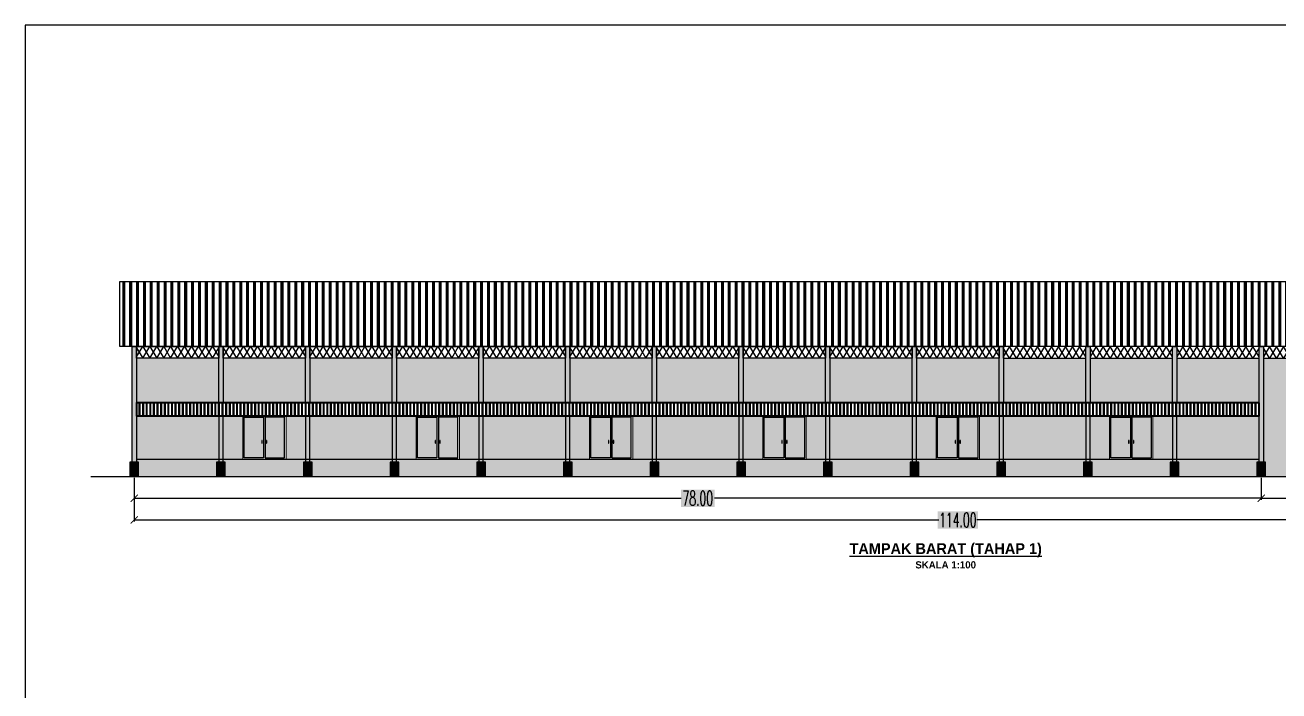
# Model space of a CAD drawing. Header units: millimetres. Extents: x 2175 to 3376, y 1504 to 1740.
# Drawn here: x 3093.8 to 3180.6, y 1635.1 to 1681.2 of the extents above; entities that cross this region are included whole.
import ezdxf

# ---------------------------------------------------------------- set-up
doc = ezdxf.new("R2010")
doc.units = ezdxf.units.MM
for name, color, linetype in [('GR', 7, 'Continuous'), ('HELP', 251, 'Continuous'), ('KOP TEKS', 1, 'Continuous'), ('SUNGAI', 150, 'Continuous'), ('TEXT', 7, 'Continuous'), ('TUL', 2, 'Continuous')]:
    doc.layers.add(name, color=color, linetype=linetype)
doc.layers.add('kusen', color=2, linetype='Continuous', lineweight=5)
doc.styles.add('-DIM2', font='simplex.shx', dxfattribs={"width": 0.55})
doc.styles.get("Standard").update_dxf_attribs({"font": 'arial.ttf'})
doc.dimstyles.new('DIMENSI WARNA 2.1', dxfattribs={"dimtxt": 1, "dimasz": 0.5, "dimexe": 0.1, "dimexo": 0.1, "dimgap": 0.05, "dimtad": 0, "dimtih": 1, "dimtoh": 1, "dimrnd": 0.0025, "dimzin": 0, "dimdsep": 46, "dimtxsty": '-DIM2', "dimblk": 'ARCHTICK', "dimcen": 0.1, "dimclrd": 1, "dimclre": 1, "dimclrt": 256, "dimadec": 0, "dimazin": 0, "dimtfac": 1, "dimtofl": 0, "dimtmove": 0, "dimatfit": 3, "dimldrblk": 'ARCHTICK', "dimfxl": 0.18, "dimtfill": 2, "dimtfillclr": 256, "dimtolj": 1, "dimtzin": 0, "dimarcsym": 0})

# ---------------------------------------------------------------- blocks, each defined once
blk = doc.blocks.new('_ArchTick')
at = {"color": 0, "linetype": 'ByBlock', "const_width": 0.15}
blk.add_lwpolyline([(-0.5, -0.5), (0.5, 0.5)], dxfattribs=at)
blk = doc.blocks.new('*D802')
at = {"layer": 'Defpoints', "color": 0, "transparency": 16777216}
for p in [(3101.382, 1649.921), (3179.382, 1649.921), (3179.382, 1648.421)]:
    blk.add_point(p, dxfattribs=at)
at = {"layer": 'GR', "color": 1, "lineweight": -2, "transparency": 16777216}
for p, q in [((3101.382, 1649.821), (3101.382, 1648.321)), ((3179.382, 1649.821), (3179.382, 1648.321)), ((3101.382, 1648.421), (3139.232, 1648.421)), ((3179.382, 1648.421), (3141.532, 1648.421))]:
    blk.add_line(p, q, dxfattribs=at)
at = {"layer": 'GR', "color": 1, "lineweight": -2, "transparency": 16777216, "xscale": 0.5, "yscale": 0.5, "zscale": 0.5, "rotation": 180}
blk.add_blockref('_ArchTick', (3101.382, 1648.421), dxfattribs=at)
at = {"layer": 'GR', "color": 1, "lineweight": -2, "transparency": 16777216, "xscale": 0.5, "yscale": 0.5, "zscale": 0.5}
blk.add_blockref('_ArchTick', (3179.382, 1648.421), dxfattribs=at)
at = {"layer": 'GR', "color": 240, "transparency": 16777216, "insert": (3140.382, 1648.421), "char_height": 1, "attachment_point": 5, "style": '-DIM2', "bg_fill": 1, "box_fill_scale": 1.1, "bg_fill_color": 256, "bg_fill_true_color": 16180224, "bg_fill_transparency": 0}
blk.add_mtext('\\A1;78.00', dxfattribs=at)
blk = doc.blocks.new('*D803')
at = {"layer": 'Defpoints', "color": 0, "transparency": 16777216}
for p in [(3179.382, 1649.921), (3215.382, 1649.921), (3179.382, 1648.421)]:
    blk.add_point(p, dxfattribs=at)
at = {"layer": 'GR', "color": 1, "lineweight": -2, "transparency": 16777216}
for p, q in [((3179.382, 1649.821), (3179.382, 1648.321)), ((3215.382, 1649.821), (3215.382, 1648.321)), ((3179.382, 1648.421), (3196.232, 1648.421)), ((3215.382, 1648.421), (3198.532, 1648.421))]:
    blk.add_line(p, q, dxfattribs=at)
at = {"layer": 'GR', "color": 1, "lineweight": -2, "transparency": 16777216, "xscale": 0.5, "yscale": 0.5, "zscale": 0.5, "rotation": 180}
blk.add_blockref('_ArchTick', (3179.382, 1648.421), dxfattribs=at)
at = {"layer": 'GR', "color": 1, "lineweight": -2, "transparency": 16777216, "xscale": 0.5, "yscale": 0.5, "zscale": 0.5}
blk.add_blockref('_ArchTick', (3215.382, 1648.421), dxfattribs=at)
at = {"layer": 'GR', "color": 240, "transparency": 16777216, "insert": (3197.382, 1648.421), "char_height": 1, "attachment_point": 5, "style": '-DIM2', "bg_fill": 1, "box_fill_scale": 1.1, "bg_fill_color": 256, "bg_fill_true_color": 16180224, "bg_fill_transparency": 0}
blk.add_mtext('\\A1;36.00', dxfattribs=at)
blk = doc.blocks.new('*D804')
at = {"layer": 'Defpoints', "color": 0, "transparency": 16777216}
for p in [(3101.382, 1648.421), (3215.382, 1648.421), (3215.382, 1646.921)]:
    blk.add_point(p, dxfattribs=at)
at = {"layer": 'GR', "color": 1, "lineweight": -2, "transparency": 16777216}
for p, q in [((3101.382, 1648.321), (3101.382, 1646.821)), ((3215.382, 1648.321), (3215.382, 1646.821)), ((3101.382, 1646.921), (3157.074, 1646.921)), ((3215.382, 1646.921), (3159.689, 1646.921))]:
    blk.add_line(p, q, dxfattribs=at)
at = {"layer": 'GR', "color": 1, "lineweight": -2, "transparency": 16777216, "xscale": 0.5, "yscale": 0.5, "zscale": 0.5, "rotation": 180}
blk.add_blockref('_ArchTick', (3101.382, 1646.921), dxfattribs=at)
at = {"layer": 'GR', "color": 1, "lineweight": -2, "transparency": 16777216, "xscale": 0.5, "yscale": 0.5, "zscale": 0.5}
blk.add_blockref('_ArchTick', (3215.382, 1646.921), dxfattribs=at)
at = {"layer": 'GR', "color": 240, "transparency": 16777216, "insert": (3158.382, 1646.921), "char_height": 1, "attachment_point": 5, "style": '-DIM2', "bg_fill": 1, "box_fill_scale": 1.1, "bg_fill_color": 256, "bg_fill_true_color": 16180224, "bg_fill_transparency": 0}
blk.add_mtext('\\A1;114.00', dxfattribs=at)

msp = doc.modelspace()

# ---------------------------------------------------------------- hatches: boundary and pattern name
at = {"layer": 'GR', "true_color": 0x008eb3}
h = msp.add_hatch(color=142, dxfattribs=at)
h.dxf.hatch_style = 1
h.paths.add_polyline_path([(3101.232, 1658.921), (3101.532, 1658.921), (3101.532, 1650.921), (3101.232, 1650.921)])
h = msp.add_hatch(color=142, dxfattribs=at)
h.dxf.hatch_style = 1
h.paths.add_polyline_path([(3107.232, 1658.921), (3107.532, 1658.921), (3107.532, 1655.021), (3107.232, 1655.021)])
h = msp.add_hatch(color=142, dxfattribs=at)
h.dxf.hatch_style = 1
h.paths.add_polyline_path([(3113.232, 1658.921), (3113.532, 1658.921), (3113.532, 1655.021), (3113.232, 1655.021)])
h = msp.add_hatch(color=142, dxfattribs=at)
h.dxf.hatch_style = 1
h.paths.add_polyline_path([(3119.232, 1658.921), (3119.532, 1658.921), (3119.532, 1655.021), (3119.232, 1655.021)])
h = msp.add_hatch(color=142, dxfattribs=at)
h.dxf.hatch_style = 1
h.paths.add_polyline_path([(3125.232, 1658.921), (3125.532, 1658.921), (3125.532, 1655.021), (3125.232, 1655.021)])
h = msp.add_hatch(color=142, dxfattribs=at)
h.dxf.hatch_style = 1
h.paths.add_polyline_path([(3131.232, 1658.921), (3131.532, 1658.921), (3131.532, 1655.021), (3131.232, 1655.021)])
h = msp.add_hatch(color=142, dxfattribs=at)
h.dxf.hatch_style = 1
h.paths.add_polyline_path([(3137.232, 1658.921), (3137.532, 1658.921), (3137.532, 1655.021), (3137.232, 1655.021)])
h = msp.add_hatch(color=142, dxfattribs=at)
h.dxf.hatch_style = 1
h.paths.add_polyline_path([(3143.232, 1658.921), (3143.532, 1658.921), (3143.532, 1655.021), (3143.232, 1655.021)])
h = msp.add_hatch(color=142, dxfattribs=at)
h.dxf.hatch_style = 1
h.paths.add_polyline_path([(3149.232, 1658.921), (3149.532, 1658.921), (3149.532, 1655.021), (3149.232, 1655.021)])
h = msp.add_hatch(color=142, dxfattribs=at)
h.dxf.hatch_style = 1
h.paths.add_polyline_path([(3155.232, 1658.921), (3155.532, 1658.921), (3155.532, 1655.021), (3155.232, 1655.021)])
h = msp.add_hatch(color=142, dxfattribs=at)
h.dxf.hatch_style = 1
h.paths.add_polyline_path([(3161.232, 1658.921), (3161.532, 1658.921), (3161.532, 1655.021), (3161.232, 1655.021)])
h = msp.add_hatch(color=142, dxfattribs=at)
h.dxf.hatch_style = 1
h.paths.add_polyline_path([(3167.232, 1658.921), (3167.532, 1658.921), (3167.532, 1655.021), (3167.232, 1655.021)])
h = msp.add_hatch(color=142, dxfattribs=at)
h.dxf.hatch_style = 1
h.paths.add_polyline_path([(3173.232, 1658.921), (3173.532, 1658.921), (3173.532, 1655.021), (3173.232, 1655.021)])
h = msp.add_hatch(color=142, dxfattribs=at)
h.dxf.hatch_style = 1
h.paths.add_polyline_path([(3179.232, 1658.921), (3179.532, 1658.921), (3179.532, 1650.921), (3179.232, 1650.921)])
h = msp.add_hatch(color=142, dxfattribs=at)
h.dxf.hatch_style = 1
h.paths.add_polyline_path([(3107.232, 1650.921), (3107.532, 1650.921), (3107.532, 1654.121), (3107.232, 1654.121)])
h = msp.add_hatch(color=142, dxfattribs=at)
h.dxf.hatch_style = 1
h.paths.add_polyline_path([(3113.232, 1650.921), (3113.532, 1650.921), (3113.532, 1654.121), (3113.232, 1654.121)])
h = msp.add_hatch(color=142, dxfattribs=at)
h.dxf.hatch_style = 1
h.paths.add_polyline_path([(3119.232, 1650.921), (3119.532, 1650.921), (3119.532, 1654.121), (3119.232, 1654.121)])
h = msp.add_hatch(color=142, dxfattribs=at)
h.dxf.hatch_style = 1
h.paths.add_polyline_path([(3125.232, 1650.921), (3125.532, 1650.921), (3125.532, 1654.121), (3125.232, 1654.121)])
h = msp.add_hatch(color=142, dxfattribs=at)
h.dxf.hatch_style = 1
h.paths.add_polyline_path([(3131.232, 1650.921), (3131.532, 1650.921), (3131.532, 1654.121), (3131.232, 1654.121)])
h = msp.add_hatch(color=142, dxfattribs=at)
h.dxf.hatch_style = 1
h.paths.add_polyline_path([(3137.232, 1650.921), (3137.532, 1650.921), (3137.532, 1654.121), (3137.232, 1654.121)])
h = msp.add_hatch(color=142, dxfattribs=at)
h.dxf.hatch_style = 1
h.paths.add_polyline_path([(3143.232, 1650.921), (3143.532, 1650.921), (3143.532, 1654.121), (3143.232, 1654.121)])
h = msp.add_hatch(color=142, dxfattribs=at)
h.dxf.hatch_style = 1
h.paths.add_polyline_path([(3149.232, 1650.921), (3149.532, 1650.921), (3149.532, 1654.121), (3149.232, 1654.121)])
h = msp.add_hatch(color=142, dxfattribs=at)
h.dxf.hatch_style = 1
h.paths.add_polyline_path([(3155.232, 1650.921), (3155.532, 1650.921), (3155.532, 1654.121), (3155.232, 1654.121)])
h = msp.add_hatch(color=142, dxfattribs=at)
h.dxf.hatch_style = 1
h.paths.add_polyline_path([(3161.232, 1650.921), (3161.532, 1650.921), (3161.532, 1654.121), (3161.232, 1654.121)])
h = msp.add_hatch(color=142, dxfattribs=at)
h.dxf.hatch_style = 1
h.paths.add_polyline_path([(3167.232, 1650.921), (3167.532, 1650.921), (3167.532, 1654.121), (3167.232, 1654.121)])
h = msp.add_hatch(color=142, dxfattribs=at)
h.dxf.hatch_style = 1
h.paths.add_polyline_path([(3173.232, 1650.921), (3173.532, 1650.921), (3173.532, 1654.121), (3173.232, 1654.121)])
at = {"layer": 'HELP'}
h = msp.add_hatch(dxfattribs=at)
h.set_pattern_fill('PLAST', color=256, scale=0.075, angle=90)
h.set_pattern_definition([(90, (-9738.02496, 2256.7609), (-0.47625, 3e-17), []), (90, (-9738.0845, 2256.7609), (-0.47625, 3e-17), []), (90, (-9738.14403, 2256.7609), (-0.47625, 3e-17), [])])
h.paths.add_polyline_path([(3100.382, 1663.421), (3216.382, 1663.421), (3216.382, 1658.921), (3100.382, 1658.921)])
at = {"layer": 'HELP', "true_color": 0xb6b7b4}
h = msp.add_hatch(color=253, dxfattribs=at)
h.dxf.hatch_style = 1
h.paths.add_polyline_path([(3107.232, 1655.021), (3107.232, 1658.121), (3101.532, 1658.121), (3101.532, 1655.021)])
h.paths.add_polyline_path([(3107.532, 1658.121), (3107.532, 1655.021), (3113.232, 1655.021), (3113.232, 1658.121)])
h.paths.add_polyline_path([(3113.532, 1655.021), (3119.232, 1655.021), (3119.232, 1658.121), (3113.532, 1658.121)])
h.paths.add_polyline_path([(3119.532, 1658.121), (3119.532, 1655.021), (3125.232, 1655.021), (3125.232, 1658.121)])
h.paths.add_polyline_path([(3131.232, 1655.021), (3131.232, 1658.121), (3125.532, 1658.121), (3125.532, 1655.021)])
h.paths.add_polyline_path([(3131.532, 1658.121), (3131.532, 1655.021), (3137.232, 1655.021), (3137.232, 1658.121)])
h.paths.add_polyline_path([(3137.532, 1658.121), (3137.532, 1655.021), (3143.232, 1655.021), (3143.232, 1658.121)])
h.paths.add_polyline_path([(3143.532, 1658.121), (3143.532, 1655.021), (3149.232, 1655.021), (3149.232, 1658.121)])
h.paths.add_polyline_path([(3149.532, 1658.121), (3149.532, 1655.021), (3155.232, 1655.021), (3155.232, 1658.121)])
h.paths.add_polyline_path([(3155.532, 1658.121), (3155.532, 1655.021), (3161.232, 1655.021), (3161.232, 1658.121)])
h.paths.add_polyline_path([(3161.532, 1658.121), (3161.532, 1655.021), (3167.232, 1655.021), (3167.232, 1658.121)])
h.paths.add_polyline_path([(3167.532, 1658.121), (3167.532, 1655.021), (3173.232, 1655.021), (3173.232, 1658.121)])
h.paths.add_polyline_path([(3179.232, 1655.021), (3179.232, 1658.121), (3173.532, 1658.121), (3173.532, 1655.021)])
h = msp.add_hatch(color=253, dxfattribs=at)
h.dxf.hatch_style = 1
h.paths.add_polyline_path([(3185.232, 1658.121), (3179.532, 1658.121), (3179.532, 1650.921), (3179.682, 1650.921), (3179.682, 1649.921), (3185.082, 1649.921), (3185.082, 1650.921), (3185.232, 1650.921)])
h.paths.add_polyline_path([(3191.232, 1658.121), (3185.532, 1658.121), (3185.532, 1650.921), (3185.682, 1650.921), (3185.682, 1649.921), (3191.082, 1649.921), (3191.082, 1650.921), (3191.232, 1650.921)])
h.paths.add_polyline_path([(3197.232, 1658.121), (3191.532, 1658.121), (3191.532, 1650.921), (3191.682, 1650.921), (3191.682, 1649.921), (3197.082, 1649.921), (3197.082, 1650.921), (3197.232, 1650.921)])
h.paths.add_polyline_path([(3203.232, 1658.121), (3197.532, 1658.121), (3197.532, 1650.921), (3197.682, 1650.921), (3197.682, 1649.921), (3203.082, 1649.921), (3203.082, 1650.921), (3203.232, 1650.921)])
h.paths.add_polyline_path([(3209.232, 1658.121), (3203.532, 1658.121), (3203.532, 1650.921), (3203.682, 1650.921), (3203.682, 1649.921), (3209.082, 1649.921), (3209.082, 1650.921), (3209.232, 1650.921)])
h.paths.add_polyline_path([(3215.232, 1658.121), (3209.532, 1658.121), (3209.532, 1650.921), (3209.682, 1650.921), (3209.682, 1649.921), (3215.082, 1649.921), (3215.082, 1650.921), (3215.232, 1650.921)])
at = {"layer": 'HELP'}
h = msp.add_hatch(dxfattribs=at)
h.set_pattern_fill('PLAST', color=256, angle=90)
h.set_pattern_definition([(90, (-1260.9676, 1709.01426), (-0.25, 2e-17), []), (90, (-1260.99884, 1709.01426), (-0.25, 2e-17), []), (90, (-1261.0301, 1709.01426), (-0.25, 2e-17), [])])
h.paths.add_polyline_path([(3179.232, 1655.021), (3101.532, 1655.021), (3101.532, 1654.121), (3179.232, 1654.121)])
at = {"layer": 'HELP', "true_color": 0xb6b7b4}
h = msp.add_hatch(color=253, dxfattribs=at)
h.dxf.hatch_style = 1
h.paths.add_polyline_path([(3173.532, 1654.121), (3173.532, 1651.121), (3179.232, 1651.121), (3179.232, 1654.121)])
h.paths.add_polyline_path([(3171.882, 1651.121), (3173.232, 1651.121), (3173.232, 1654.121), (3171.882, 1654.121)])
h.paths.add_polyline_path([(3167.532, 1651.121), (3168.882, 1651.121), (3168.882, 1654.121), (3167.532, 1654.121)])
h.paths.add_polyline_path([(3161.532, 1654.121), (3161.532, 1651.121), (3167.232, 1651.121), (3167.232, 1654.121)])
h.paths.add_polyline_path([(3159.882, 1651.121), (3161.232, 1651.121), (3161.232, 1654.121), (3159.882, 1654.121)])
h.paths.add_polyline_path([(3155.532, 1651.121), (3156.882, 1651.121), (3156.882, 1654.121), (3155.532, 1654.121)])
h.paths.add_polyline_path([(3149.532, 1654.121), (3149.532, 1651.121), (3155.232, 1651.121), (3155.232, 1654.121)])
h.paths.add_polyline_path([(3147.882, 1651.121), (3149.232, 1651.121), (3149.232, 1654.121), (3147.882, 1654.121)])
h.paths.add_polyline_path([(3144.882, 1654.121), (3143.532, 1654.121), (3143.532, 1651.121), (3144.882, 1651.121)])
h.paths.add_polyline_path([(3137.532, 1654.121), (3137.532, 1651.121), (3143.232, 1651.121), (3143.232, 1654.121)])
h.paths.add_polyline_path([(3137.232, 1654.121), (3135.882, 1654.121), (3135.882, 1651.121), (3137.232, 1651.121)])
h.paths.add_polyline_path([(3132.882, 1654.121), (3131.532, 1654.121), (3131.532, 1651.121), (3132.882, 1651.121)])
h.paths.add_polyline_path([(3131.232, 1651.121), (3131.232, 1654.121), (3125.532, 1654.121), (3125.532, 1651.121)])
h.paths.add_polyline_path([(3123.882, 1651.121), (3125.232, 1651.121), (3125.232, 1654.121), (3123.882, 1654.121)])
h.paths.add_polyline_path([(3120.882, 1654.121), (3119.532, 1654.121), (3119.532, 1651.121), (3120.882, 1651.121)])
h.paths.add_polyline_path([(3113.532, 1654.121), (3113.532, 1651.121), (3119.232, 1651.121), (3119.232, 1654.121)])
h.paths.add_polyline_path([(3111.882, 1651.121), (3113.232, 1651.121), (3113.232, 1654.121), (3111.882, 1654.121)])
h.paths.add_polyline_path([(3108.882, 1654.121), (3107.532, 1654.121), (3107.532, 1651.121), (3108.882, 1651.121)])
h.paths.add_polyline_path([(3107.232, 1651.121), (3107.232, 1654.121), (3101.532, 1654.121), (3101.532, 1651.121)])
at = {"layer": 'HELP', "true_color": 0x0054ac}
h = msp.add_hatch(color=154, dxfattribs=at)
h.dxf.hatch_style = 1
h.paths.add_polyline_path([(3101.682, 1650.921), (3101.082, 1650.921), (3101.082, 1649.921), (3101.682, 1649.921)])
at = {"layer": 'HELP', "true_color": 0xa3a58f}
h = msp.add_hatch(color=253, dxfattribs=at)
h.dxf.hatch_style = 1
h.paths.add_polyline_path([(3179.082, 1649.921), (3179.082, 1650.921), (3179.232, 1650.921), (3179.232, 1651.121), (3173.532, 1651.121), (3173.532, 1650.921), (3173.682, 1650.921), (3173.682, 1649.921)])
h.paths.add_polyline_path([(3167.532, 1651.121), (3167.532, 1650.921), (3167.682, 1650.921), (3167.682, 1649.921), (3173.082, 1649.921), (3173.082, 1650.921), (3173.232, 1650.921), (3173.232, 1651.121)])
h.paths.add_polyline_path([(3161.532, 1651.121), (3161.532, 1650.921), (3161.682, 1650.921), (3161.682, 1649.921), (3167.082, 1649.921), (3167.082, 1650.921), (3167.232, 1650.921), (3167.232, 1651.121)])
h.paths.add_polyline_path([(3161.082, 1649.921), (3161.082, 1650.921), (3161.232, 1650.921), (3161.232, 1651.121), (3155.532, 1651.121), (3155.532, 1650.921), (3155.682, 1650.921), (3155.682, 1649.921)])
h.paths.add_polyline_path([(3155.082, 1649.921), (3155.082, 1650.921), (3155.232, 1650.921), (3155.232, 1651.121), (3149.532, 1651.121), (3149.532, 1650.921), (3149.682, 1650.921), (3149.682, 1649.921)])
h.paths.add_polyline_path([(3149.082, 1649.921), (3149.082, 1650.921), (3149.232, 1650.921), (3149.232, 1651.121), (3143.532, 1651.121), (3143.532, 1650.921), (3143.682, 1650.921), (3143.682, 1649.921)])
h.paths.add_polyline_path([(3137.532, 1651.121), (3137.532, 1650.921), (3137.682, 1650.921), (3137.682, 1649.921), (3143.082, 1649.921), (3143.082, 1650.921), (3143.232, 1650.921), (3143.232, 1651.121)])
h.paths.add_polyline_path([(3131.532, 1651.121), (3131.532, 1650.921), (3131.682, 1650.921), (3131.682, 1649.921), (3137.082, 1649.921), (3137.082, 1650.921), (3137.232, 1650.921), (3137.232, 1651.121)])
h.paths.add_polyline_path([(3125.532, 1651.121), (3125.532, 1650.921), (3125.682, 1650.921), (3125.682, 1649.921), (3131.082, 1649.921), (3131.082, 1650.921), (3131.232, 1650.921), (3131.232, 1651.121)])
h.paths.add_polyline_path([(3119.532, 1651.121), (3119.532, 1650.921), (3119.682, 1650.921), (3119.682, 1649.921), (3125.082, 1649.921), (3125.082, 1650.921), (3125.232, 1650.921), (3125.232, 1651.121)])
h.paths.add_polyline_path([(3113.532, 1651.121), (3113.532, 1650.921), (3113.682, 1650.921), (3113.682, 1649.921), (3119.082, 1649.921), (3119.082, 1650.921), (3119.232, 1650.921), (3119.232, 1651.121)])
h.paths.add_polyline_path([(3107.532, 1651.121), (3107.532, 1650.921), (3107.682, 1650.921), (3107.682, 1649.921), (3113.082, 1649.921), (3113.082, 1650.921), (3113.232, 1650.921), (3113.232, 1651.121)])
h.paths.add_polyline_path([(3101.532, 1651.121), (3101.532, 1650.921), (3101.682, 1650.921), (3101.682, 1649.921), (3107.082, 1649.921), (3107.082, 1650.921), (3107.232, 1650.921), (3107.232, 1651.121)])
at = {"layer": 'HELP', "true_color": 0x0054ac}
h = msp.add_hatch(color=154, dxfattribs=at)
h.dxf.hatch_style = 1
h.paths.add_polyline_path([(3107.682, 1650.921), (3107.082, 1650.921), (3107.082, 1649.921), (3107.682, 1649.921)])
h = msp.add_hatch(color=154, dxfattribs=at)
h.dxf.hatch_style = 1
h.paths.add_polyline_path([(3113.682, 1650.921), (3113.082, 1650.921), (3113.082, 1649.921), (3113.682, 1649.921)])
h = msp.add_hatch(color=154, dxfattribs=at)
h.dxf.hatch_style = 1
h.paths.add_polyline_path([(3119.682, 1650.921), (3119.082, 1650.921), (3119.082, 1649.921), (3119.682, 1649.921)])
h = msp.add_hatch(color=154, dxfattribs=at)
h.dxf.hatch_style = 1
h.paths.add_polyline_path([(3125.682, 1650.921), (3125.082, 1650.921), (3125.082, 1649.921), (3125.682, 1649.921)])
h = msp.add_hatch(color=154, dxfattribs=at)
h.dxf.hatch_style = 1
h.paths.add_polyline_path([(3131.682, 1650.921), (3131.082, 1650.921), (3131.082, 1649.921), (3131.682, 1649.921)])
h = msp.add_hatch(color=154, dxfattribs=at)
h.dxf.hatch_style = 1
h.paths.add_polyline_path([(3137.682, 1650.921), (3137.082, 1650.921), (3137.082, 1649.921), (3137.682, 1649.921)])
h = msp.add_hatch(color=154, dxfattribs=at)
h.dxf.hatch_style = 1
h.paths.add_polyline_path([(3143.682, 1650.921), (3143.082, 1650.921), (3143.082, 1649.921), (3143.682, 1649.921)])
h = msp.add_hatch(color=154, dxfattribs=at)
h.dxf.hatch_style = 1
h.paths.add_polyline_path([(3149.682, 1650.921), (3149.082, 1650.921), (3149.082, 1649.921), (3149.682, 1649.921)])
h = msp.add_hatch(color=154, dxfattribs=at)
h.dxf.hatch_style = 1
h.paths.add_polyline_path([(3155.682, 1650.921), (3155.082, 1650.921), (3155.082, 1649.921), (3155.682, 1649.921)])
h = msp.add_hatch(color=154, dxfattribs=at)
h.dxf.hatch_style = 1
h.paths.add_polyline_path([(3161.682, 1650.921), (3161.082, 1650.921), (3161.082, 1649.921), (3161.682, 1649.921)])
h = msp.add_hatch(color=154, dxfattribs=at)
h.dxf.hatch_style = 1
h.paths.add_polyline_path([(3167.682, 1650.921), (3167.082, 1650.921), (3167.082, 1649.921), (3167.682, 1649.921)])
h = msp.add_hatch(color=154, dxfattribs=at)
h.dxf.hatch_style = 1
h.paths.add_polyline_path([(3173.682, 1650.921), (3173.082, 1650.921), (3173.082, 1649.921), (3173.682, 1649.921)])
h = msp.add_hatch(color=154, dxfattribs=at)
h.dxf.hatch_style = 1
h.paths.add_polyline_path([(3179.682, 1650.921), (3179.082, 1650.921), (3179.082, 1649.921), (3179.682, 1649.921)])
at = {"layer": 'TUL', "lineweight": 0, "true_color": 0x9096a4}
h = msp.add_hatch(color=253, dxfattribs=at)
h.dxf.hatch_style = 1
h.paths.add_polyline_path([(3108.982, 1651.221), (3110.331, 1651.221), (3110.331, 1654.022), (3108.982, 1654.022)])
h.paths.add_polyline_path([(3110.202, 1652.421), (3110.232, 1652.421), (3110.232, 1652.221), (3110.202, 1652.221)], flags=16)
h.paths.add_polyline_path([(3111.782, 1654.022), (3110.432, 1654.022), (3110.432, 1651.221), (3111.782, 1651.221)])
h.paths.add_polyline_path([(3110.562, 1652.421), (3110.562, 1652.221), (3110.532, 1652.221), (3110.532, 1652.421)], flags=16)
h = msp.add_hatch(color=253, dxfattribs=at)
h.dxf.hatch_style = 1
h.paths.add_polyline_path([(3120.982, 1651.221), (3122.331, 1651.221), (3122.331, 1654.022), (3120.982, 1654.022)])
h.paths.add_polyline_path([(3122.202, 1652.421), (3122.232, 1652.421), (3122.232, 1652.221), (3122.202, 1652.221)], flags=16)
h.paths.add_polyline_path([(3123.782, 1654.022), (3122.432, 1654.022), (3122.432, 1651.221), (3123.782, 1651.221)])
h.paths.add_polyline_path([(3122.562, 1652.421), (3122.562, 1652.221), (3122.532, 1652.221), (3122.532, 1652.421)], flags=16)
h = msp.add_hatch(color=253, dxfattribs=at)
h.dxf.hatch_style = 1
h.paths.add_polyline_path([(3132.982, 1651.221), (3134.331, 1651.221), (3134.331, 1654.022), (3132.982, 1654.022)])
h.paths.add_polyline_path([(3134.202, 1652.421), (3134.232, 1652.421), (3134.232, 1652.221), (3134.202, 1652.221)], flags=16)
h.paths.add_polyline_path([(3135.782, 1654.022), (3134.432, 1654.022), (3134.432, 1651.221), (3135.782, 1651.221)])
h.paths.add_polyline_path([(3134.562, 1652.421), (3134.562, 1652.221), (3134.532, 1652.221), (3134.532, 1652.421)], flags=16)
h = msp.add_hatch(color=253, dxfattribs=at)
h.dxf.hatch_style = 1
h.paths.add_polyline_path([(3144.982, 1651.221), (3146.331, 1651.221), (3146.331, 1654.022), (3144.982, 1654.022)])
h.paths.add_polyline_path([(3146.202, 1652.421), (3146.232, 1652.421), (3146.232, 1652.221), (3146.202, 1652.221)], flags=16)
h.paths.add_polyline_path([(3147.782, 1654.022), (3146.432, 1654.022), (3146.432, 1651.221), (3147.782, 1651.221)])
h.paths.add_polyline_path([(3146.562, 1652.421), (3146.562, 1652.221), (3146.532, 1652.221), (3146.532, 1652.421)], flags=16)
h = msp.add_hatch(color=253, dxfattribs=at)
h.dxf.hatch_style = 1
h.paths.add_polyline_path([(3156.982, 1651.221), (3158.331, 1651.221), (3158.331, 1654.022), (3156.982, 1654.022)])
h.paths.add_polyline_path([(3158.202, 1652.421), (3158.232, 1652.421), (3158.232, 1652.221), (3158.202, 1652.221)], flags=16)
h.paths.add_polyline_path([(3159.782, 1654.022), (3158.432, 1654.022), (3158.432, 1651.221), (3159.782, 1651.221)])
h.paths.add_polyline_path([(3158.562, 1652.421), (3158.562, 1652.221), (3158.532, 1652.221), (3158.532, 1652.421)], flags=16)
h = msp.add_hatch(color=253, dxfattribs=at)
h.dxf.hatch_style = 1
h.paths.add_polyline_path([(3168.982, 1651.221), (3170.331, 1651.221), (3170.331, 1654.022), (3168.982, 1654.022)])
h.paths.add_polyline_path([(3170.202, 1652.421), (3170.232, 1652.421), (3170.232, 1652.221), (3170.202, 1652.221)], flags=16)
h.paths.add_polyline_path([(3171.782, 1654.022), (3170.432, 1654.022), (3170.432, 1651.221), (3171.782, 1651.221)])
h.paths.add_polyline_path([(3170.562, 1652.421), (3170.562, 1652.221), (3170.532, 1652.221), (3170.532, 1652.421)], flags=16)

# ---------------------------------------------------------------- linework, layer by layer
for points in [[(3101.531, 1658.839), (3101.965, 1658.121), (3102.448, 1658.921), (3102.932, 1658.121), (3103.415, 1658.921), (3103.898, 1658.121), (3104.382, 1658.921), (3104.865, 1658.121), (3105.348, 1658.921), (3105.832, 1658.121), (3106.315, 1658.921), (3106.798, 1658.121), (3107.232, 1658.839)], [(3101.531, 1658.202), (3101.965, 1658.921), (3102.448, 1658.121), (3102.932, 1658.921), (3103.415, 1658.121), (3103.898, 1658.921), (3104.382, 1658.121), (3104.865, 1658.921), (3105.348, 1658.121), (3105.832, 1658.921), (3106.315, 1658.121), (3106.798, 1658.921), (3107.232, 1658.202)], [(3101.531, 1658.839), (3101.965, 1658.121), (3102.448, 1658.921), (3102.932, 1658.121), (3103.415, 1658.921), (3103.898, 1658.121), (3104.382, 1658.921), (3104.865, 1658.121), (3105.348, 1658.921), (3105.832, 1658.121), (3106.315, 1658.921), (3106.798, 1658.121), (3107.232, 1658.839)], [(3101.531, 1658.202), (3101.965, 1658.921), (3102.448, 1658.121), (3102.932, 1658.921), (3103.415, 1658.121), (3103.898, 1658.921), (3104.382, 1658.121), (3104.865, 1658.921), (3105.348, 1658.121), (3105.832, 1658.921), (3106.315, 1658.121), (3106.798, 1658.921), (3107.232, 1658.202)], [(3107.531, 1658.839), (3107.965, 1658.121), (3108.448, 1658.921), (3108.932, 1658.121), (3109.415, 1658.921), (3109.898, 1658.121), (3110.382, 1658.921), (3110.865, 1658.121), (3111.348, 1658.921), (3111.832, 1658.121), (3112.315, 1658.921), (3112.798, 1658.121), (3113.232, 1658.839)], [(3107.531, 1658.202), (3107.965, 1658.921), (3108.448, 1658.121), (3108.932, 1658.921), (3109.415, 1658.121), (3109.898, 1658.921), (3110.382, 1658.121), (3110.865, 1658.921), (3111.348, 1658.121), (3111.832, 1658.921), (3112.315, 1658.121), (3112.798, 1658.921), (3113.232, 1658.202)], [(3107.531, 1658.839), (3107.965, 1658.121), (3108.448, 1658.921), (3108.932, 1658.121), (3109.415, 1658.921), (3109.898, 1658.121), (3110.382, 1658.921), (3110.865, 1658.121), (3111.348, 1658.921), (3111.832, 1658.121), (3112.315, 1658.921), (3112.798, 1658.121), (3113.232, 1658.839)], [(3107.531, 1658.202), (3107.965, 1658.921), (3108.448, 1658.121), (3108.932, 1658.921), (3109.415, 1658.121), (3109.898, 1658.921), (3110.382, 1658.121), (3110.865, 1658.921), (3111.348, 1658.121), (3111.832, 1658.921), (3112.315, 1658.121), (3112.798, 1658.921), (3113.232, 1658.202)], [(3113.531, 1658.839), (3113.965, 1658.121), (3114.448, 1658.921), (3114.932, 1658.121), (3115.415, 1658.921), (3115.898, 1658.121), (3116.382, 1658.921), (3116.865, 1658.121), (3117.348, 1658.921), (3117.832, 1658.121), (3118.315, 1658.921), (3118.798, 1658.121), (3119.232, 1658.839)], [(3113.531, 1658.202), (3113.965, 1658.921), (3114.448, 1658.121), (3114.932, 1658.921), (3115.415, 1658.121), (3115.898, 1658.921), (3116.382, 1658.121), (3116.865, 1658.921), (3117.348, 1658.121), (3117.832, 1658.921), (3118.315, 1658.121), (3118.798, 1658.921), (3119.232, 1658.202)], [(3113.531, 1658.839), (3113.965, 1658.121), (3114.448, 1658.921), (3114.932, 1658.121), (3115.415, 1658.921), (3115.898, 1658.121), (3116.382, 1658.921), (3116.865, 1658.121), (3117.348, 1658.921), (3117.832, 1658.121), (3118.315, 1658.921), (3118.798, 1658.121), (3119.232, 1658.839)], [(3113.531, 1658.202), (3113.965, 1658.921), (3114.448, 1658.121), (3114.932, 1658.921), (3115.415, 1658.121), (3115.898, 1658.921), (3116.382, 1658.121), (3116.865, 1658.921), (3117.348, 1658.121), (3117.832, 1658.921), (3118.315, 1658.121), (3118.798, 1658.921), (3119.232, 1658.202)], [(3119.531, 1658.839), (3119.965, 1658.121), (3120.448, 1658.921), (3120.932, 1658.121), (3121.415, 1658.921), (3121.898, 1658.121), (3122.382, 1658.921), (3122.865, 1658.121), (3123.348, 1658.921), (3123.832, 1658.121), (3124.315, 1658.921), (3124.798, 1658.121), (3125.232, 1658.839)], [(3119.531, 1658.202), (3119.965, 1658.921), (3120.448, 1658.121), (3120.932, 1658.921), (3121.415, 1658.121), (3121.898, 1658.921), (3122.382, 1658.121), (3122.865, 1658.921), (3123.348, 1658.121), (3123.832, 1658.921), (3124.315, 1658.121), (3124.798, 1658.921), (3125.232, 1658.202)], [(3119.531, 1658.839), (3119.965, 1658.121), (3120.448, 1658.921), (3120.932, 1658.121), (3121.415, 1658.921), (3121.898, 1658.121), (3122.382, 1658.921), (3122.865, 1658.121), (3123.348, 1658.921), (3123.832, 1658.121), (3124.315, 1658.921), (3124.798, 1658.121), (3125.232, 1658.839)], [(3119.531, 1658.202), (3119.965, 1658.921), (3120.448, 1658.121), (3120.932, 1658.921), (3121.415, 1658.121), (3121.898, 1658.921), (3122.382, 1658.121), (3122.865, 1658.921), (3123.348, 1658.121), (3123.832, 1658.921), (3124.315, 1658.121), (3124.798, 1658.921), (3125.232, 1658.202)], [(3125.531, 1658.839), (3125.965, 1658.121), (3126.448, 1658.921), (3126.932, 1658.121), (3127.415, 1658.921), (3127.898, 1658.121), (3128.382, 1658.921), (3128.865, 1658.121), (3129.348, 1658.921), (3129.832, 1658.121), (3130.315, 1658.921), (3130.798, 1658.121), (3131.232, 1658.839)], [(3125.531, 1658.202), (3125.965, 1658.921), (3126.448, 1658.121), (3126.932, 1658.921), (3127.415, 1658.121), (3127.898, 1658.921), (3128.382, 1658.121), (3128.865, 1658.921), (3129.348, 1658.121), (3129.832, 1658.921), (3130.315, 1658.121), (3130.798, 1658.921), (3131.232, 1658.202)], [(3125.531, 1658.839), (3125.965, 1658.121), (3126.448, 1658.921), (3126.932, 1658.121), (3127.415, 1658.921), (3127.898, 1658.121), (3128.382, 1658.921), (3128.865, 1658.121), (3129.348, 1658.921), (3129.832, 1658.121), (3130.315, 1658.921), (3130.798, 1658.121), (3131.232, 1658.839)], [(3125.531, 1658.202), (3125.965, 1658.921), (3126.448, 1658.121), (3126.932, 1658.921), (3127.415, 1658.121), (3127.898, 1658.921), (3128.382, 1658.121), (3128.865, 1658.921), (3129.348, 1658.121), (3129.832, 1658.921), (3130.315, 1658.121), (3130.798, 1658.921), (3131.232, 1658.202)], [(3131.531, 1658.839), (3131.965, 1658.121), (3132.448, 1658.921), (3132.932, 1658.121), (3133.415, 1658.921), (3133.898, 1658.121), (3134.382, 1658.921), (3134.865, 1658.121), (3135.348, 1658.921), (3135.832, 1658.121), (3136.315, 1658.921), (3136.798, 1658.121), (3137.232, 1658.839)], [(3131.531, 1658.202), (3131.965, 1658.921), (3132.448, 1658.121), (3132.932, 1658.921), (3133.415, 1658.121), (3133.898, 1658.921), (3134.382, 1658.121), (3134.865, 1658.921), (3135.348, 1658.121), (3135.832, 1658.921), (3136.315, 1658.121), (3136.798, 1658.921), (3137.232, 1658.202)], [(3131.531, 1658.839), (3131.965, 1658.121), (3132.448, 1658.921), (3132.932, 1658.121), (3133.415, 1658.921), (3133.898, 1658.121), (3134.382, 1658.921), (3134.865, 1658.121), (3135.348, 1658.921), (3135.832, 1658.121), (3136.315, 1658.921), (3136.798, 1658.121), (3137.232, 1658.839)], [(3131.531, 1658.202), (3131.965, 1658.921), (3132.448, 1658.121), (3132.932, 1658.921), (3133.415, 1658.121), (3133.898, 1658.921), (3134.382, 1658.121), (3134.865, 1658.921), (3135.348, 1658.121), (3135.832, 1658.921), (3136.315, 1658.121), (3136.798, 1658.921), (3137.232, 1658.202)], [(3137.531, 1658.839), (3137.965, 1658.121), (3138.448, 1658.921), (3138.932, 1658.121), (3139.415, 1658.921), (3139.898, 1658.121), (3140.382, 1658.921), (3140.865, 1658.121), (3141.348, 1658.921), (3141.832, 1658.121), (3142.315, 1658.921), (3142.798, 1658.121), (3143.232, 1658.839)], [(3137.531, 1658.202), (3137.965, 1658.921), (3138.448, 1658.121), (3138.932, 1658.921), (3139.415, 1658.121), (3139.898, 1658.921), (3140.382, 1658.121), (3140.865, 1658.921), (3141.348, 1658.121), (3141.832, 1658.921), (3142.315, 1658.121), (3142.798, 1658.921), (3143.232, 1658.202)], [(3137.531, 1658.839), (3137.965, 1658.121), (3138.448, 1658.921), (3138.932, 1658.121), (3139.415, 1658.921), (3139.898, 1658.121), (3140.382, 1658.921), (3140.865, 1658.121), (3141.348, 1658.921), (3141.832, 1658.121), (3142.315, 1658.921), (3142.798, 1658.121), (3143.232, 1658.839)], [(3137.531, 1658.202), (3137.965, 1658.921), (3138.448, 1658.121), (3138.932, 1658.921), (3139.415, 1658.121), (3139.898, 1658.921), (3140.382, 1658.121), (3140.865, 1658.921), (3141.348, 1658.121), (3141.832, 1658.921), (3142.315, 1658.121), (3142.798, 1658.921), (3143.232, 1658.202)], [(3143.531, 1658.839), (3143.965, 1658.121), (3144.448, 1658.921), (3144.932, 1658.121), (3145.415, 1658.921), (3145.898, 1658.121), (3146.382, 1658.921), (3146.865, 1658.121), (3147.348, 1658.921), (3147.832, 1658.121), (3148.315, 1658.921), (3148.798, 1658.121), (3149.232, 1658.839)], [(3143.531, 1658.202), (3143.965, 1658.921), (3144.448, 1658.121), (3144.932, 1658.921), (3145.415, 1658.121), (3145.898, 1658.921), (3146.382, 1658.121), (3146.865, 1658.921), (3147.348, 1658.121), (3147.832, 1658.921), (3148.315, 1658.121), (3148.798, 1658.921), (3149.232, 1658.202)], [(3143.531, 1658.839), (3143.965, 1658.121), (3144.448, 1658.921), (3144.932, 1658.121), (3145.415, 1658.921), (3145.898, 1658.121), (3146.382, 1658.921), (3146.865, 1658.121), (3147.348, 1658.921), (3147.832, 1658.121), (3148.315, 1658.921), (3148.798, 1658.121), (3149.232, 1658.839)], [(3143.531, 1658.202), (3143.965, 1658.921), (3144.448, 1658.121), (3144.932, 1658.921), (3145.415, 1658.121), (3145.898, 1658.921), (3146.382, 1658.121), (3146.865, 1658.921), (3147.348, 1658.121), (3147.832, 1658.921), (3148.315, 1658.121), (3148.798, 1658.921), (3149.232, 1658.202)], [(3149.531, 1658.839), (3149.965, 1658.121), (3150.448, 1658.921), (3150.932, 1658.121), (3151.415, 1658.921), (3151.898, 1658.121), (3152.382, 1658.921), (3152.865, 1658.121), (3153.348, 1658.921), (3153.832, 1658.121), (3154.315, 1658.921), (3154.798, 1658.121), (3155.232, 1658.839)], [(3149.531, 1658.202), (3149.965, 1658.921), (3150.448, 1658.121), (3150.932, 1658.921), (3151.415, 1658.121), (3151.898, 1658.921), (3152.382, 1658.121), (3152.865, 1658.921), (3153.348, 1658.121), (3153.832, 1658.921), (3154.315, 1658.121), (3154.798, 1658.921), (3155.232, 1658.202)], [(3149.531, 1658.839), (3149.965, 1658.121), (3150.448, 1658.921), (3150.932, 1658.121), (3151.415, 1658.921), (3151.898, 1658.121), (3152.382, 1658.921), (3152.865, 1658.121), (3153.348, 1658.921), (3153.832, 1658.121), (3154.315, 1658.921), (3154.798, 1658.121), (3155.232, 1658.839)], [(3149.531, 1658.202), (3149.965, 1658.921), (3150.448, 1658.121), (3150.932, 1658.921), (3151.415, 1658.121), (3151.898, 1658.921), (3152.382, 1658.121), (3152.865, 1658.921), (3153.348, 1658.121), (3153.832, 1658.921), (3154.315, 1658.121), (3154.798, 1658.921), (3155.232, 1658.202)], [(3155.531, 1658.839), (3155.965, 1658.121), (3156.448, 1658.921), (3156.932, 1658.121), (3157.415, 1658.921), (3157.898, 1658.121), (3158.382, 1658.921), (3158.865, 1658.121), (3159.348, 1658.921), (3159.832, 1658.121), (3160.315, 1658.921), (3160.798, 1658.121), (3161.232, 1658.839)], [(3155.531, 1658.202), (3155.965, 1658.921), (3156.448, 1658.121), (3156.932, 1658.921), (3157.415, 1658.121), (3157.898, 1658.921), (3158.382, 1658.121), (3158.865, 1658.921), (3159.348, 1658.121), (3159.832, 1658.921), (3160.315, 1658.121), (3160.798, 1658.921), (3161.232, 1658.202)], [(3155.531, 1658.839), (3155.965, 1658.121), (3156.448, 1658.921), (3156.932, 1658.121), (3157.415, 1658.921), (3157.898, 1658.121), (3158.382, 1658.921), (3158.865, 1658.121), (3159.348, 1658.921), (3159.832, 1658.121), (3160.315, 1658.921), (3160.798, 1658.121), (3161.232, 1658.839)], [(3155.531, 1658.202), (3155.965, 1658.921), (3156.448, 1658.121), (3156.932, 1658.921), (3157.415, 1658.121), (3157.898, 1658.921), (3158.382, 1658.121), (3158.865, 1658.921), (3159.348, 1658.121), (3159.832, 1658.921), (3160.315, 1658.121), (3160.798, 1658.921), (3161.232, 1658.202)], [(3167.232, 1658.839), (3166.798, 1658.121), (3166.315, 1658.921), (3165.832, 1658.121), (3165.348, 1658.921), (3164.865, 1658.121), (3164.382, 1658.921), (3163.898, 1658.121), (3163.415, 1658.921), (3162.932, 1658.121), (3162.448, 1658.921), (3161.965, 1658.121), (3161.531, 1658.839)], [(3167.232, 1658.202), (3166.798, 1658.921), (3166.315, 1658.121), (3165.832, 1658.921), (3165.348, 1658.121), (3164.865, 1658.921), (3164.382, 1658.121), (3163.898, 1658.921), (3163.415, 1658.121), (3162.932, 1658.921), (3162.448, 1658.121), (3161.965, 1658.921), (3161.531, 1658.202)], [(3167.232, 1658.839), (3166.798, 1658.121), (3166.315, 1658.921), (3165.832, 1658.121), (3165.348, 1658.921), (3164.865, 1658.121), (3164.382, 1658.921), (3163.898, 1658.121), (3163.415, 1658.921), (3162.932, 1658.121), (3162.448, 1658.921), (3161.965, 1658.121), (3161.531, 1658.839)], [(3167.232, 1658.202), (3166.798, 1658.921), (3166.315, 1658.121), (3165.832, 1658.921), (3165.348, 1658.121), (3164.865, 1658.921), (3164.382, 1658.121), (3163.898, 1658.921), (3163.415, 1658.121), (3162.932, 1658.921), (3162.448, 1658.121), (3161.965, 1658.921), (3161.531, 1658.202)], [(3173.232, 1658.839), (3172.798, 1658.121), (3172.315, 1658.921), (3171.832, 1658.121), (3171.348, 1658.921), (3170.865, 1658.121), (3170.382, 1658.921), (3169.898, 1658.121), (3169.415, 1658.921), (3168.932, 1658.121), (3168.448, 1658.921), (3167.965, 1658.121), (3167.531, 1658.839)], [(3173.232, 1658.202), (3172.798, 1658.921), (3172.315, 1658.121), (3171.832, 1658.921), (3171.348, 1658.121), (3170.865, 1658.921), (3170.382, 1658.121), (3169.898, 1658.921), (3169.415, 1658.121), (3168.932, 1658.921), (3168.448, 1658.121), (3167.965, 1658.921), (3167.531, 1658.202)], [(3173.232, 1658.839), (3172.798, 1658.121), (3172.315, 1658.921), (3171.832, 1658.121), (3171.348, 1658.921), (3170.865, 1658.121), (3170.382, 1658.921), (3169.898, 1658.121), (3169.415, 1658.921), (3168.932, 1658.121), (3168.448, 1658.921), (3167.965, 1658.121), (3167.531, 1658.839)], [(3173.232, 1658.202), (3172.798, 1658.921), (3172.315, 1658.121), (3171.832, 1658.921), (3171.348, 1658.121), (3170.865, 1658.921), (3170.382, 1658.121), (3169.898, 1658.921), (3169.415, 1658.121), (3168.932, 1658.921), (3168.448, 1658.121), (3167.965, 1658.921), (3167.531, 1658.202)], [(3179.232, 1658.839), (3178.798, 1658.121), (3178.315, 1658.921), (3177.832, 1658.121), (3177.348, 1658.921), (3176.865, 1658.121), (3176.382, 1658.921), (3175.898, 1658.121), (3175.415, 1658.921), (3174.932, 1658.121), (3174.448, 1658.921), (3173.965, 1658.121), (3173.531, 1658.839)], [(3179.232, 1658.202), (3178.798, 1658.921), (3178.315, 1658.121), (3177.832, 1658.921), (3177.348, 1658.121), (3176.865, 1658.921), (3176.382, 1658.121), (3175.898, 1658.921), (3175.415, 1658.121), (3174.932, 1658.921), (3174.448, 1658.121), (3173.965, 1658.921), (3173.531, 1658.202)], [(3179.232, 1658.839), (3178.798, 1658.121), (3178.315, 1658.921), (3177.832, 1658.121), (3177.348, 1658.921), (3176.865, 1658.121), (3176.382, 1658.921), (3175.898, 1658.121), (3175.415, 1658.921), (3174.932, 1658.121), (3174.448, 1658.921), (3173.965, 1658.121), (3173.531, 1658.839)], [(3179.232, 1658.202), (3178.798, 1658.921), (3178.315, 1658.121), (3177.832, 1658.921), (3177.348, 1658.121), (3176.865, 1658.921), (3176.382, 1658.121), (3175.898, 1658.921), (3175.415, 1658.121), (3174.932, 1658.921), (3174.448, 1658.121), (3173.965, 1658.921), (3173.531, 1658.202)], [(3185.232, 1658.839), (3184.798, 1658.121), (3184.315, 1658.921), (3183.832, 1658.121), (3183.348, 1658.921), (3182.865, 1658.121), (3182.382, 1658.921), (3181.898, 1658.121), (3181.415, 1658.921), (3180.932, 1658.121), (3180.448, 1658.921), (3179.965, 1658.121), (3179.531, 1658.839)], [(3185.232, 1658.202), (3184.798, 1658.921), (3184.315, 1658.121), (3183.832, 1658.921), (3183.348, 1658.121), (3182.865, 1658.921), (3182.382, 1658.121), (3181.898, 1658.921), (3181.415, 1658.121), (3180.932, 1658.921), (3180.448, 1658.121), (3179.965, 1658.921), (3179.531, 1658.202)], [(3185.232, 1658.839), (3184.798, 1658.121), (3184.315, 1658.921), (3183.832, 1658.121), (3183.348, 1658.921), (3182.865, 1658.121), (3182.382, 1658.921), (3181.898, 1658.121), (3181.415, 1658.921), (3180.932, 1658.121), (3180.448, 1658.921), (3179.965, 1658.121), (3179.531, 1658.839)], [(3185.232, 1658.202), (3184.798, 1658.921), (3184.315, 1658.121), (3183.832, 1658.921), (3183.348, 1658.121), (3182.865, 1658.921), (3182.382, 1658.121), (3181.898, 1658.921), (3181.415, 1658.121), (3180.932, 1658.921), (3180.448, 1658.121), (3179.965, 1658.921), (3179.531, 1658.202)]]:
    msp.add_lwpolyline(points)
at = {"layer": 'GR'}
for p, q in [((3101.532, 1651.121), (3179.232, 1651.121)), ((3098.382, 1649.921), (3221.382, 1649.921))]:
    msp.add_line(p, q, dxfattribs=at)
for points in [[(3100.382, 1663.421), (3216.382, 1663.421), (3216.382, 1658.921), (3100.382, 1658.921)], [(3107.232, 1658.921), (3107.532, 1658.921), (3107.532, 1655.021), (3107.232, 1655.021)], [(3113.232, 1658.921), (3113.532, 1658.921), (3113.532, 1655.021), (3113.232, 1655.021)], [(3119.232, 1658.921), (3119.532, 1658.921), (3119.532, 1655.021), (3119.232, 1655.021)], [(3125.232, 1658.921), (3125.532, 1658.921), (3125.532, 1655.021), (3125.232, 1655.021)], [(3131.232, 1658.921), (3131.532, 1658.921), (3131.532, 1655.021), (3131.232, 1655.021)], [(3137.232, 1658.921), (3137.532, 1658.921), (3137.532, 1655.021), (3137.232, 1655.021)], [(3143.232, 1658.921), (3143.532, 1658.921), (3143.532, 1655.021), (3143.232, 1655.021)], [(3149.232, 1658.921), (3149.532, 1658.921), (3149.532, 1655.021), (3149.232, 1655.021)], [(3155.232, 1658.921), (3155.532, 1658.921), (3155.532, 1655.021), (3155.232, 1655.021)], [(3161.232, 1658.921), (3161.532, 1658.921), (3161.532, 1655.021), (3161.232, 1655.021)], [(3167.232, 1658.921), (3167.532, 1658.921), (3167.532, 1655.021), (3167.232, 1655.021)], [(3173.232, 1658.921), (3173.532, 1658.921), (3173.532, 1655.021), (3173.232, 1655.021)], [(3107.232, 1650.921), (3107.532, 1650.921), (3107.532, 1654.121), (3107.232, 1654.121)], [(3113.232, 1650.921), (3113.532, 1650.921), (3113.532, 1654.121), (3113.232, 1654.121)], [(3119.232, 1650.921), (3119.532, 1650.921), (3119.532, 1654.121), (3119.232, 1654.121)], [(3125.232, 1650.921), (3125.532, 1650.921), (3125.532, 1654.121), (3125.232, 1654.121)], [(3131.232, 1650.921), (3131.532, 1650.921), (3131.532, 1654.121), (3131.232, 1654.121)], [(3137.232, 1650.921), (3137.532, 1650.921), (3137.532, 1654.121), (3137.232, 1654.121)], [(3143.232, 1650.921), (3143.532, 1650.921), (3143.532, 1654.121), (3143.232, 1654.121)], [(3149.232, 1650.921), (3149.532, 1650.921), (3149.532, 1654.121), (3149.232, 1654.121)], [(3155.232, 1650.921), (3155.532, 1650.921), (3155.532, 1654.121), (3155.232, 1654.121)], [(3161.232, 1650.921), (3161.532, 1650.921), (3161.532, 1654.121), (3161.232, 1654.121)], [(3167.232, 1650.921), (3167.532, 1650.921), (3167.532, 1654.121), (3167.232, 1654.121)], [(3173.232, 1650.921), (3173.532, 1650.921), (3173.532, 1654.121), (3173.232, 1654.121)], [(3101.682, 1650.921), (3101.082, 1650.921), (3101.082, 1649.921), (3101.682, 1649.921)], [(3107.682, 1650.921), (3107.082, 1650.921), (3107.082, 1649.921), (3107.682, 1649.921)], [(3113.682, 1650.921), (3113.082, 1650.921), (3113.082, 1649.921), (3113.682, 1649.921)], [(3119.682, 1650.921), (3119.082, 1650.921), (3119.082, 1649.921), (3119.682, 1649.921)], [(3125.682, 1650.921), (3125.082, 1650.921), (3125.082, 1649.921), (3125.682, 1649.921)], [(3131.682, 1650.921), (3131.082, 1650.921), (3131.082, 1649.921), (3131.682, 1649.921)], [(3137.682, 1650.921), (3137.082, 1650.921), (3137.082, 1649.921), (3137.682, 1649.921)], [(3143.682, 1650.921), (3143.082, 1650.921), (3143.082, 1649.921), (3143.682, 1649.921)], [(3149.682, 1650.921), (3149.082, 1650.921), (3149.082, 1649.921), (3149.682, 1649.921)], [(3155.682, 1650.921), (3155.082, 1650.921), (3155.082, 1649.921), (3155.682, 1649.921)], [(3161.682, 1650.921), (3161.082, 1650.921), (3161.082, 1649.921), (3161.682, 1649.921)], [(3167.682, 1650.921), (3167.082, 1650.921), (3167.082, 1649.921), (3167.682, 1649.921)], [(3173.682, 1650.921), (3173.082, 1650.921), (3173.082, 1649.921), (3173.682, 1649.921)], [(3179.682, 1650.921), (3179.082, 1650.921), (3179.082, 1649.921), (3179.682, 1649.921)]]:
    msp.add_lwpolyline(points, close=True, dxfattribs=at)
at = {"layer": 'HELP'}
for points in [[(3101.531, 1658.921), (3107.232, 1658.921), (3107.232, 1658.121), (3101.531, 1658.121)], [(3101.531, 1658.921), (3107.232, 1658.921), (3107.232, 1658.121), (3101.531, 1658.121)], [(3107.531, 1658.921), (3113.232, 1658.921), (3113.232, 1658.121), (3107.531, 1658.121)], [(3107.531, 1658.921), (3113.232, 1658.921), (3113.232, 1658.121), (3107.531, 1658.121)], [(3113.531, 1658.921), (3119.232, 1658.921), (3119.232, 1658.121), (3113.531, 1658.121)], [(3113.531, 1658.921), (3119.232, 1658.921), (3119.232, 1658.121), (3113.531, 1658.121)], [(3119.531, 1658.921), (3125.232, 1658.921), (3125.232, 1658.121), (3119.531, 1658.121)], [(3119.531, 1658.921), (3125.232, 1658.921), (3125.232, 1658.121), (3119.531, 1658.121)], [(3125.531, 1658.921), (3131.232, 1658.921), (3131.232, 1658.121), (3125.531, 1658.121)], [(3125.531, 1658.921), (3131.232, 1658.921), (3131.232, 1658.121), (3125.531, 1658.121)], [(3131.531, 1658.921), (3137.232, 1658.921), (3137.232, 1658.121), (3131.531, 1658.121)], [(3131.531, 1658.921), (3137.232, 1658.921), (3137.232, 1658.121), (3131.531, 1658.121)], [(3137.531, 1658.921), (3143.232, 1658.921), (3143.232, 1658.121), (3137.531, 1658.121)], [(3137.531, 1658.921), (3143.232, 1658.921), (3143.232, 1658.121), (3137.531, 1658.121)], [(3143.531, 1658.921), (3149.232, 1658.921), (3149.232, 1658.121), (3143.531, 1658.121)], [(3143.531, 1658.921), (3149.232, 1658.921), (3149.232, 1658.121), (3143.531, 1658.121)], [(3149.531, 1658.921), (3155.232, 1658.921), (3155.232, 1658.121), (3149.531, 1658.121)], [(3149.531, 1658.921), (3155.232, 1658.921), (3155.232, 1658.121), (3149.531, 1658.121)], [(3155.531, 1658.921), (3161.232, 1658.921), (3161.232, 1658.121), (3155.531, 1658.121)], [(3155.531, 1658.921), (3161.232, 1658.921), (3161.232, 1658.121), (3155.531, 1658.121)], [(3167.232, 1658.921), (3161.531, 1658.921), (3161.531, 1658.121), (3167.232, 1658.121)], [(3167.232, 1658.921), (3161.531, 1658.921), (3161.531, 1658.121), (3167.232, 1658.121)], [(3173.232, 1658.921), (3167.531, 1658.921), (3167.531, 1658.121), (3173.232, 1658.121)], [(3173.232, 1658.921), (3167.531, 1658.921), (3167.531, 1658.121), (3173.232, 1658.121)], [(3179.232, 1658.921), (3173.531, 1658.921), (3173.531, 1658.121), (3179.232, 1658.121)], [(3179.232, 1658.921), (3173.531, 1658.921), (3173.531, 1658.121), (3179.232, 1658.121)], [(3185.232, 1658.921), (3179.531, 1658.921), (3179.531, 1658.121), (3185.232, 1658.121)], [(3185.232, 1658.921), (3179.531, 1658.921), (3179.531, 1658.121), (3185.232, 1658.121)]]:
    msp.add_lwpolyline(points, close=True, dxfattribs=at)
at = {"layer": 'KOP TEKS', "color": 2}
msp.add_lwpolyline([(3093.821, 1681.172), (3093.821, 1588.993), (3224.188, 1588.993), (3224.188, 1681.172)], close=True, dxfattribs=at)
at = {"layer": 'kusen', "linetype": 'Continuous'}
for points in [[(3111.882, 1651.121), (3108.882, 1651.121), (3108.882, 1654.121), (3111.882, 1654.121)], [(3123.882, 1651.121), (3120.882, 1651.121), (3120.882, 1654.121), (3123.882, 1654.121)], [(3135.882, 1651.121), (3132.882, 1651.121), (3132.882, 1654.121), (3135.882, 1654.121)], [(3147.882, 1651.121), (3144.882, 1651.121), (3144.882, 1654.121), (3147.882, 1654.121)], [(3159.882, 1651.121), (3156.882, 1651.121), (3156.882, 1654.121), (3159.882, 1654.121)], [(3171.882, 1651.121), (3168.882, 1651.121), (3168.882, 1654.121), (3171.882, 1654.121)]]:
    msp.add_lwpolyline(points, close=True, dxfattribs=at)
at = {"layer": 'SUNGAI'}
for points in [[(3101.232, 1658.921), (3101.532, 1658.921), (3101.532, 1650.921), (3101.232, 1650.921)], [(3179.232, 1658.921), (3179.532, 1658.921), (3179.532, 1650.921), (3179.232, 1650.921)], [(3108.982, 1654.022), (3110.331, 1654.022), (3110.331, 1651.221), (3108.982, 1651.221)], [(3111.782, 1654.022), (3110.432, 1654.022), (3110.432, 1651.221), (3111.782, 1651.221)], [(3120.982, 1654.022), (3122.331, 1654.022), (3122.331, 1651.221), (3120.982, 1651.221)], [(3123.782, 1654.022), (3122.432, 1654.022), (3122.432, 1651.221), (3123.782, 1651.221)], [(3132.982, 1654.022), (3134.331, 1654.022), (3134.331, 1651.221), (3132.982, 1651.221)], [(3135.782, 1654.022), (3134.432, 1654.022), (3134.432, 1651.221), (3135.782, 1651.221)], [(3144.982, 1654.022), (3146.331, 1654.022), (3146.331, 1651.221), (3144.982, 1651.221)], [(3147.782, 1654.022), (3146.432, 1654.022), (3146.432, 1651.221), (3147.782, 1651.221)], [(3156.982, 1654.022), (3158.331, 1654.022), (3158.331, 1651.221), (3156.982, 1651.221)], [(3159.782, 1654.022), (3158.432, 1654.022), (3158.432, 1651.221), (3159.782, 1651.221)], [(3168.982, 1654.022), (3170.331, 1654.022), (3170.331, 1651.221), (3168.982, 1651.221)], [(3171.782, 1654.022), (3170.432, 1654.022), (3170.432, 1651.221), (3171.782, 1651.221)], [(3110.232, 1652.421), (3110.202, 1652.421), (3110.202, 1652.221), (3110.232, 1652.221)], [(3110.562, 1652.421), (3110.532, 1652.421), (3110.532, 1652.221), (3110.562, 1652.221)], [(3122.232, 1652.421), (3122.202, 1652.421), (3122.202, 1652.221), (3122.232, 1652.221)], [(3122.562, 1652.421), (3122.532, 1652.421), (3122.532, 1652.221), (3122.562, 1652.221)], [(3134.232, 1652.421), (3134.202, 1652.421), (3134.202, 1652.221), (3134.232, 1652.221)], [(3134.562, 1652.421), (3134.532, 1652.421), (3134.532, 1652.221), (3134.562, 1652.221)], [(3146.232, 1652.421), (3146.202, 1652.421), (3146.202, 1652.221), (3146.232, 1652.221)], [(3146.562, 1652.421), (3146.532, 1652.421), (3146.532, 1652.221), (3146.562, 1652.221)], [(3158.232, 1652.421), (3158.202, 1652.421), (3158.202, 1652.221), (3158.232, 1652.221)], [(3158.562, 1652.421), (3158.532, 1652.421), (3158.532, 1652.221), (3158.562, 1652.221)], [(3170.232, 1652.421), (3170.202, 1652.421), (3170.202, 1652.221), (3170.232, 1652.221)], [(3170.562, 1652.421), (3170.532, 1652.421), (3170.532, 1652.221), (3170.562, 1652.221)]]:
    msp.add_lwpolyline(points, close=True, dxfattribs=at)
at = {"layer": 'TEXT', "lineweight": 35}
msp.add_lwpolyline([(3179.232, 1655.021), (3101.532, 1655.021), (3101.532, 1654.121), (3179.232, 1654.121)], close=True, dxfattribs=at)

# ---------------------------------------------------------------- texts
at = {"insert": (3145.372, 1645.31), "char_height": 2.5, "width": 24.33741, "attachment_point": 1}
msp.add_mtext('\\pxsm1,qc;{\\fBritannic Bold|b0|i0|c0|p34;\\H0.3x;\\LTAMPAK BARAT (TAHAP 1)\\P\\H0.66667x;\\lSKALA 1:100}', dxfattribs=at)

# ---------------------------------------------------------------- dimensions: what is measured, and where the dimension line sits
at = {"layer": 'GR'}
for base, p1, p2, picture, middle in [((3179.382, 1648.421), (3101.382, 1649.921), (3179.382, 1649.921), '*D802', (3140.382, 1648.421)), ((3215.382, 1646.921), (3101.382, 1648.421), (3215.382, 1648.421), '*D804', (3158.382, 1646.921))]:
    dim = msp.add_linear_dim(base=base, p1=p1, p2=p2, dimstyle='DIMENSI WARNA 2.1', dxfattribs=at)
    dim.commit()
    dim.dimension.update_dxf_attribs({"geometry": picture, "text_midpoint": middle})
dim = msp.add_linear_dim(base=(3179.382, 1648.421), p1=(3215.382, 1649.921), p2=(3179.382, 1649.921), angle=180, dimstyle='DIMENSI WARNA 2.1', dxfattribs=at)
dim.commit()
dim.dimension.update_dxf_attribs({"geometry": '*D803', "text_midpoint": (3197.382, 1648.421)})

doc.saveas('drawing.dxf')
